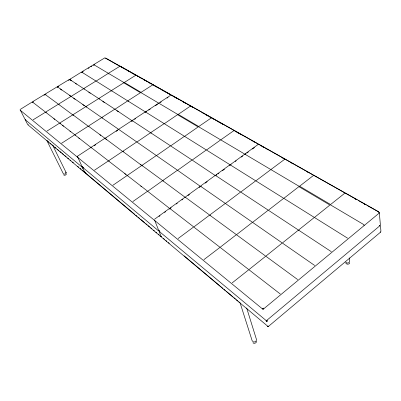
<?xml version="1.0" encoding="UTF-8"?>
<svg xmlns="http://www.w3.org/2000/svg" width="401" height="401" viewBox="0 0 401 401"><rect width="100%" height="100%" fill="white"/><g stroke="black" fill="none" stroke-linecap="round" stroke-linejoin="round"><path stroke-width="0.6" d="M81.969 72.511L82.2 71.609L93.368 64.822M84.065 89.132L84.305 88.21L95.974 81.027L111.272 90.591M86.33 107.107L86.586 106.17L98.711 98.566L114.736 109.112M93.839 65.298L93.849 64.716L108.36 73.313M99.127 99.057L99.398 98.12L111.343 90.626L127.668 100.831M102.105 118.069L102.39 117.117L114.816 109.167L132.465 121.017L132.626 120.155L145.327 111.849L164.054 123.558M262.565 308.479L262.825 308.96L263.783 308.765L379.592 212.761L378.504 212.144M108.526 74.015L108.546 73.423L124.009 82.581M380.128 225.562L266.119 320.91L266.374 321.381L267.312 321.191L266.59 320.204L266.254 320.399L266.55 320.489M108.892 161.347L109.037 160.485L122.716 151.342L142.33 165.884L142.525 165.001L156.34 155.543L177.332 170.104M111.739 91.122L112.024 90.18L123.724 82.827M128.145 101.378L128.46 100.415L140.435 92.741M127.678 175.914L127.854 175.036L141.914 165.418L162.52 180.495M85.373 172.946L85.478 172.656L85.373 172.946L84.872 172.605L82.776 168.124L82.847 167.598M85.338 172.886L84.982 172.295L85.117 172.901L160.781 236.535M82.887 167.553L82.852 168.245L82.937 167.473M82.812 167.974L82.832 167.433L82.37 167.072L158.465 230.77M150.971 133.207L151.162 132.33L164.184 123.628L184.315 136.21M66.431 173.753C66.36 174.971 64.556 175.773 63.649 174.921M163.062 181.092L163.292 180.189L177.488 170.23L200.746 186.6L201.031 185.683L215.352 175.347L240.435 191.858M380.013 225.412L379.607 225.517L379.927 225.773L379.968 225.307M378.84 212.375L378.714 212.069M209.994 215.512L210.314 214.585L225.312 203.437L252.229 222.109M25.544 119.698L25.809 119.724L25.589 119.874M256.575 341.441C256.384 343.101 254.149 343.873 252.901 342.83M20.05 109.538L32.331 101.914L45.534 112.11M69.924 79.248L81.553 72.02L95.919 80.997M85.147 172.149L85.182 172.41L84.531 172.415L27.859 124.756M96.39 80.927L108.064 73.538M159.528 231.187L159.543 231.467L159.849 231.327L159.623 231.096M124.205 82.696L124.31 82.471L140.676 92.155L140.711 92.476M115.252 109.047L127.759 100.877L145.222 111.794M105.368 138.134L118.516 129.383M145.758 111.724L158.325 103.353M137.222 141.799L150.586 132.716L170.385 145.743M164.616 123.488L177.563 114.686L197.733 126.646M177.984 114.551L190.731 105.884L211.212 117.428L211.959 118.205M156.801 155.372L170.525 145.839L191.879 159.894M170.971 145.678L184.47 136.295L206.174 149.864M148.064 191.016L162.666 180.63L185.538 197.578L185.813 196.665L200.4 186.139L225.086 203.262M184.901 136.145L198.184 126.911M177.949 170.039L192.049 160.009L215.668 175.823L215.974 174.901L230.034 164.756L255.492 180.666M192.495 159.829L206.355 149.964L229.823 164.631M206.791 149.794L220.415 140.094M230.47 164.565L244.455 154.35M52.521 144.921L66.215 172.766L65.458 173.823L63.975 174.245L63.258 173.608L46.977 140.801M194.179 226.7L209.648 215.081L236.139 234.465M225.773 203.202L240.67 192.014L267.998 209.999M241.116 191.793L255.743 180.811L283.452 198.129M256.174 180.6L270.53 169.813M349.717 263.146C348.915 264.525 346.584 264.575 345.782 263.166M220.45 247.026L236.384 234.685L265.412 255.928M236.866 234.415L252.495 222.314L281.958 242.755M252.956 222.054L268.274 210.184L298.159 229.858L298.685 230.51L299.166 229.537L314.374 217.427L347.597 238.194M380.694 232.039L268.209 326.609L161.578 237.202M268.72 209.939L283.748 198.3L314.028 217.227M284.174 198.064L298.915 186.645L329.246 204.635M299.321 186.425L313.788 175.222L344.795 192.731M249.282 269.342L265.783 256.199L297.652 279.562M266.184 255.878L282.274 242.991L314.67 265.467M282.73 242.7L298.489 230.074L331.316 251.683M314.79 217.167L329.928 205.036M82.556 166.971C81.884 167.337 83.097 167.287 82.556 166.971L82.02 167.032L25.313 119.754M82.917 167.688L83.022 167.397M82.781 167.022L82.601 167.523L83.142 167.458M232.224 282.85L248.871 269.667L280.244 293.978M330.574 204.525L345.166 192.901L378.805 211.853M28.215 124.571L28.356 124.721M203.883 259.663L220.049 247.337L248.505 269.387M71.654 96.045L83.639 88.646L98.646 98.521M178.079 238.55L193.678 226.956L219.718 247.076M271.146 169.357L285.041 159.027L313.156 174.866L313.938 175.723M154.495 219.257L169.643 208.33L193.488 226.75M245.056 153.919L258.615 144.134L284.464 158.701L285.236 159.538M159.012 216.485L160.024 215.753M164.595 212.45L165.613 211.718M169.167 209.152L171.197 207.688M176.275 204.024L177.292 203.287M181.864 199.989L182.876 199.257M187.954 195.593L189.478 194.49M199.127 187.528L201.157 186.059M205.222 183.127L207.252 181.663M215.377 175.798L216.901 174.696M217.918 173.964L218.931 173.232M222.485 170.666L224.52 169.197M229.598 165.533L231.121 164.435M235.181 161.503L236.199 160.766M241.277 157.102L242.8 156.004M244.831 154.535L245.848 153.804M246.861 153.072L248.384 151.969M252.45 149.037L254.48 147.573M61.604 143.257L74.781 134.816L91.463 147.844L91.583 146.992L104.902 138.285L123.147 151.814L123.313 150.946L136.766 141.954L156.215 155.438M132.856 201.553L147.573 191.227L170.049 208.761L170.3 207.853L185.167 197.132L209.442 214.896M221.001 139.683L234.234 130.395L258.079 143.834M112.932 185.252L127.232 175.463L147.443 191.076M198.756 126.521L211.673 117.683L233.743 130.119L234.495 130.916M94.521 170.189L108.43 160.891L127.132 175.337M119.333 128.846L132.064 120.521L150.47 132.636M159.102 102.841L171.182 94.942M94.15 145.779L95.724 144.751M105.157 138.576L106.21 137.889M116.17 131.373L117.744 130.345M131.373 121.428L132.947 120.4M134.52 119.373L135.568 118.686M145.007 112.511L146.581 111.483M148.676 110.11L150.25 109.082M155.493 105.653L157.588 104.28M160.21 102.566L161.257 101.879M167.027 98.105L168.074 97.423M141.202 92.255L153.002 84.691M46.982 131.067L59.674 123.107L74.741 134.736M124.465 82.36L135.999 75.112M33.178 119.784L45.554 112.16L59.644 123.042M71.037 96.405L59.112 103.769L58.897 104.681M108.791 73.092L120.135 66.11L135.718 74.892M94.08 64.391L105.102 57.699M32.255 102.395L33.318 101.749M43.965 95.283L46.095 93.989M57.273 87.197L58.867 86.23M68.451 80.406L70.581 79.112M81.759 72.325L83.353 71.353M88.145 68.441L89.207 67.794M90.806 66.827L91.869 66.18M93.468 65.208L94.531 64.561M105.192 58.401L105.548 58.185L119.433 66.015M268.134 326.454L268.74 326.224L267.547 326.269L268.575 326.414M266.409 320.404C267.557 319.943 266.645 320.835 266.084 320.364L266.896 320.509M267.161 320.875L266.119 320.91M20.095 110.11L263.046 309.377L263.783 308.765L263.627 308.434L263.492 308.93M159.222 230.76L158.741 230.801M85.212 172.34C83.583 172.515 85.593 172.179 84.661 172.47L84.511 172.305M82.426 166.871L81.844 166.851L82.671 167.032M161.357 236.42L161.052 236.56L161.408 236.59M257.848 144.185L258.179 144.139M268.274 326.529L267.813 326.414M25.554 119.809L25.809 119.724M81.994 166.921L82.566 167.087M77.097 156.51L77.493 156.856L77.493 156.225L90.997 147.378L108.35 160.781M82.827 167.508L82.355 167.222L77.619 156.886M380.173 231.984L380.484 232.099L380.439 231.688M85.343 172.811L84.887 172.455M266.294 320.534L266.374 321.381M136.064 75.082L152.696 84.456M153.062 84.661L170.846 94.681M171.242 94.907L190.305 105.648M105.729 58.11L170.62 94.686M171.839 95.373L258.339 144.134M259.247 144.646L357.171 199.843M358.258 200.455L366.419 205.056M367.506 205.668L378.389 211.803M120.501 66.616L123.683 68.411M124.746 69.012L125.809 69.609M126.866 70.21L130.054 72.005M131.112 72.606L132.175 73.203M133.237 73.799L136.42 75.599M137.483 76.195L138.545 76.797M139.608 77.393L140.666 77.994M143.854 79.789L144.916 80.39M145.974 80.987L147.037 81.583M148.099 82.185L151.282 83.979M152.345 84.581L153.408 85.177M154.475 85.784L157.683 87.588M158.751 88.19L159.819 88.796M160.886 89.398L164.094 91.207M165.162 91.809L166.23 92.41M167.297 93.012L170.505 94.821M171.573 95.423L172.656 96.034M173.738 96.646L176.981 98.476M178.064 99.087L179.142 99.694M182.931 101.829L186.174 103.659M187.257 104.27L188.34 104.882M189.417 105.493L191.041 106.405M191.578 106.711L192.65 107.313M202.841 113.062L203.914 113.668M204.986 114.27L208.204 116.089M209.277 116.691L210.35 117.298M212.495 118.511L214.645 119.719M215.718 120.325L216.791 120.932M217.863 121.533L221.081 123.353M222.154 123.954L223.227 124.561M235.577 131.528L236.66 132.14M237.743 132.746L238.826 133.358M239.908 133.969L241.532 134.886M251.272 140.38L252.354 140.987M253.437 141.598L254.52 142.21M260.46 145.563L261.537 146.17M262.615 146.776L263.693 147.388M266.926 149.207L268.003 149.814M282.545 158.019L283.622 158.626M291.738 163.202L292.82 163.814M307.437 172.059L308.519 172.671M355.07 198.926L356.158 199.543M364.334 204.154L365.426 204.766M178.124 114.31L198.305 126.255L198.345 126.616M299.547 186.164L329.893 204.119L329.938 204.56M140.916 92.601L158.58 103.062L158.736 103.824M158.801 103.192L177.743 114.41M198.605 126.766L220.555 139.769M220.836 139.934L244.57 153.994M244.871 154.169L270.615 169.422M270.946 169.613L298.966 186.214M330.329 204.791L363.913 224.68L364.013 225.673M123.794 82.796L140.144 92.496M83.588 88.611L69.503 79.338L57.939 86.34L57.734 87.238M69.934 79.824L71.448 80.822M75.483 83.483L76.496 84.145M88.736 92.21L90.295 93.238M102.761 101.448L104.32 102.476M116.791 110.691L118.36 111.724M345.547 262.059L347.146 263.116L349.221 262.57L349.687 260.971L349.266 257.893M71.087 96.33L57.283 86.761L45.554 93.859L45.363 94.756M71.258 96.451L85.839 106.576M101.608 117.523L85.889 106.626L73.578 114.345L73.338 115.277L58.431 104.21L46.24 111.719L46.04 112.626M118.511 129.257L101.679 117.588L89.057 125.658L88.786 126.611L72.877 114.801L60.381 122.646L60.155 123.573M118.721 129.408L136.661 141.864M60.295 89.017L61.834 90.09M69.518 95.428L71.057 96.496M73.604 98.265L75.132 99.328M82.766 104.631L84.295 105.694M117.989 129.102L119.012 129.814M58.406 104.165L44.892 94.285L32.992 101.483L32.817 102.38M104.831 138.2L88.335 126.135L75.513 134.335L75.263 135.282M99.829 134.706L100.831 135.443M105.844 139.117L106.831 139.844M140.31 164.4L141.322 165.142M53.829 118.666L54.802 119.418M62.591 125.458L63.569 126.215M69.899 131.127L70.877 131.879M78.696 137.944L79.679 138.706M124.711 173.613L125.703 174.38M140.741 186.044L141.708 186.791M82.882 167.352L82.466 166.911M159.267 231.437L265.973 320.404M46.992 140.616L48.912 142.225M49.869 143.032L51.308 144.24M52.265 145.047L53.704 146.255M54.666 147.062L56.105 148.27M57.538 149.478L58.977 150.686M59.939 151.493L61.378 152.701M62.335 153.508L63.774 154.716M64.731 155.523L66.17 156.731M67.609 157.939L68.566 158.746M70.005 159.954L70.962 160.756M72.401 161.969L73.363 162.771M77.674 166.4L78.636 167.202M80.075 168.415L81.032 169.217M81.989 170.024L134.721 214.34M135.683 215.147L137.122 216.355M138.079 217.162L139.518 218.37M140.475 219.177L144.791 222.801M145.748 223.608L147.187 224.816M148.144 225.623L149.583 226.831M150.545 227.638L151.979 228.846M153.418 230.054L154.38 230.861M155.819 232.069L156.776 232.876M158.215 234.084L159.172 234.886M160.611 236.099L161.568 236.901M163.488 238.515L164.445 239.322M165.884 240.53L166.841 241.332M168.28 242.545L169.242 243.347M184.099 255.838L222.931 288.469M223.888 289.276L225.327 290.484M226.289 291.291L233.001 296.93M233.958 297.737L235.397 298.945M236.354 299.753L237.793 300.961M238.75 301.768L240.189 302.976M65.493 172.134L66.215 172.766M263.357 308.068L263.627 308.434M20.336 110.16L25.093 119.493M25.519 120.33L27.644 124.49M154.641 220.269L158.981 231.091M159.372 232.059L161.297 236.861M266.755 320.594L267.026 321.356M240.194 303.196L252.179 340.79L253.658 342.098L255.838 341.542L256.525 339.672L246.67 307.973M77.228 156.565L77.288 156.851M266.7 321.422L266.59 320.625M379.321 212.72L380.384 224.911M380.479 226.004L380.95 231.392M262.8 308.605L262.825 308.96M77.664 156.997L77.724 157.267L77.684 156.986M159.583 231.317L159.593 231.598L159.849 231.327L159.583 231.317M159.047 230.66C158.27 231.106 159.743 231.051 159.047 230.66"/></g></svg>
